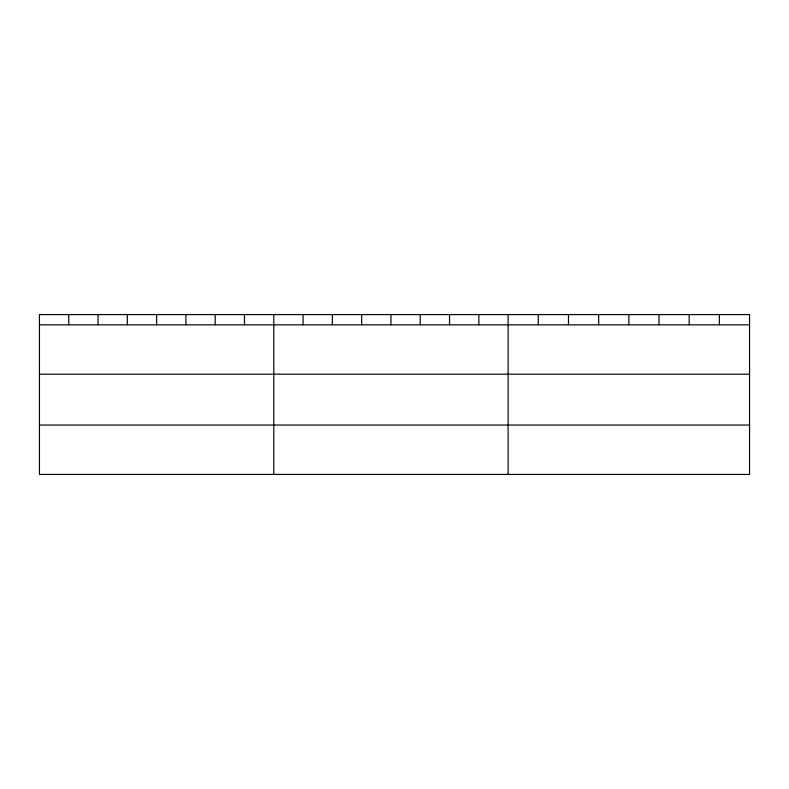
<?xml version="1.0" encoding="UTF-8"?>
<svg xmlns="http://www.w3.org/2000/svg" width="789" height="789" viewBox="0 0 789 789"><rect width="100%" height="100%" fill="white"/><g stroke="black" fill="none" stroke-linecap="round" stroke-linejoin="round"><path stroke-width="1.18" d="M749.55 324.821L749.55 474.426L39.45 474.426L39.45 314.574L749.55 314.574L749.55 324.821L39.45 324.821M39.45 374.193L749.55 374.193M39.45 425.054L749.55 425.054M719.371 314.574L719.371 324.821M689.191 314.574L689.191 324.821M659.012 314.574L659.012 324.821M628.833 314.574L628.833 324.821M598.654 314.574L598.654 324.821M568.474 314.574L568.474 324.821M538.295 314.574L538.295 324.821M508.116 314.574L508.116 474.426M478.824 314.574L478.824 324.821M449.533 314.574L449.533 324.821M420.241 314.574L420.241 324.821M390.949 314.574L390.949 324.821M361.658 314.574L361.658 324.821M332.366 314.574L332.366 324.821M303.075 314.574L303.075 324.821M273.783 314.574L273.783 474.426M244.491 314.574L244.491 324.821M215.2 314.574L215.2 324.821M185.908 314.574L185.908 324.821M156.617 314.574L156.617 324.821M127.325 314.574L127.325 324.821M98.033 314.574L98.033 324.821M68.742 314.574L68.742 324.821"/></g></svg>
